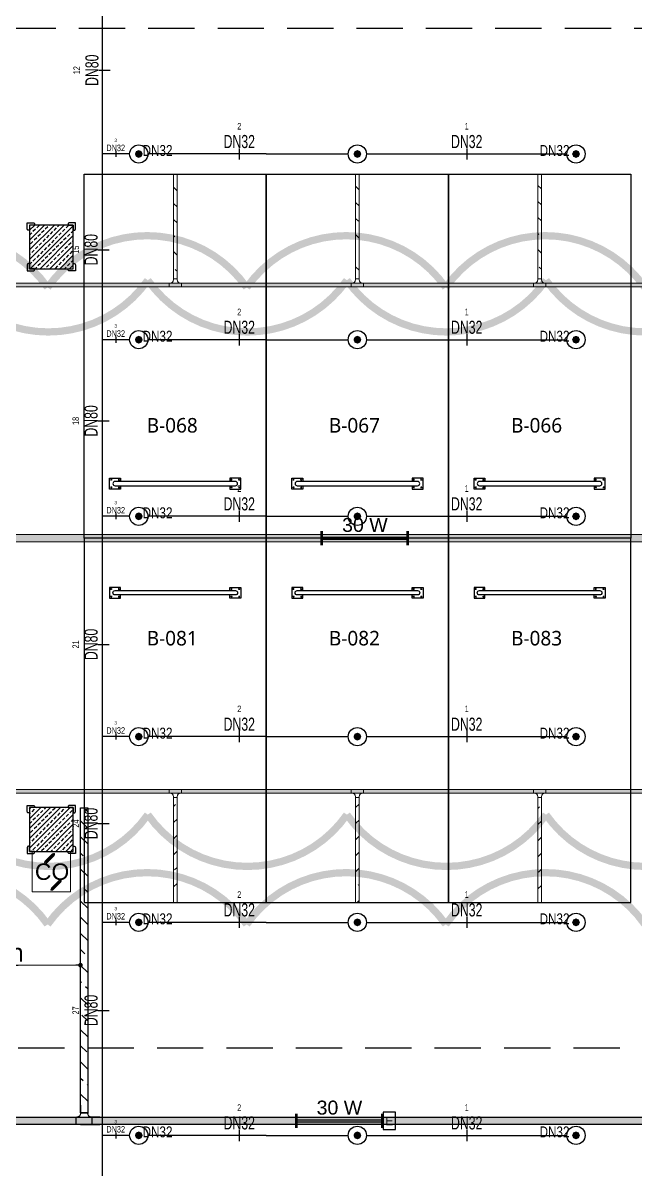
# Model space of a CAD drawing. Header units: millimetres. Extents: x -379292 to 1221486, y 92049 to 447512.
# Drawn here: x -209745 to -201345, y 251956 to 267694 of the extents above; entities that cross this region are included whole.
import ezdxf
from ezdxf import colors
from ezdxf.entities.mleader import LeaderData, LeaderLine
from ezdxf.enums import TextEntityAlignment as Align
from ezdxf.math import Vec2, Vec3

# ---------------------------------------------------------------- set-up
doc = ezdxf.new("R2010")
doc.units = ezdxf.units.MM
doc.linetypes.add('HIDDEN', pattern=[9.525, 6.35, -3.175])
for name, color, linetype in [('-M-YNGN-BORUID', 7, 'Continuous'), ('-M-YNGN-BORUUZUN', 7, 'Continuous'), ('-M-YNGN-BORUYUK', 7, 'Continuous'), ('-M-YNGN-SPR-YUK', 7, 'Continuous'), ('-M-YNGN-ZON1-CAP-', 7, 'Continuous'), ('-M-YNGN-ZON1-SPR-', 7, 'Continuous'), ('05_HATCH CONCRETE', 141, 'Continuous'), ('05_SYMBOL', 2, 'Continuous'), ('08_LAMP', 4, 'Continuous'), ('202-A-Y-MahalAd', 141, 'Continuous'), ('E_CT_ZA', 6, 'Continuous'), ('EYazı', 7, 'Continuous')]:
    doc.layers.add(name, color=color, linetype=linetype)
doc.layers.add('-M-YNGN-SPR-CAPCIZGI', color=188, linetype='Continuous', plot=False)
for name, color, linetype, lineweight in [('-M-YNGN-ZON1', 5, 'SP', 30), ('08_DEDECTOR', 3, 'Continuous', 9), ('E_CT_AYDINLATMA', 3, 'Continuous', 9), ('E_CT_KIRMIZI', 1, 'Continuous', 9)]:
    doc.layers.add(name, color=color, linetype=linetype, lineweight=lineweight)
doc.styles.add('CIZGI', font='tahoma.ttf', dxfattribs={"width": 0.8, "oblique": 20})
doc.styles.add('HCAD', font='HCAD.SHX', dxfattribs={"width": 0.8, "height": 0.2})
doc.styles.add('PIPESIZE', font='hcad.shx', dxfattribs={"width": 0.8})
doc.styles.add('SPR-NOT', font='romans.shx')
doc.styles.get("Standard").update_dxf_attribs({"font": 'segoeuil.ttf'})
doc.styles.add('YAZI-2', font='arial.ttf', dxfattribs={"height": 2})
doc.styles.add('YAZI-3', font='arial.ttf', dxfattribs={"height": 3})
doc.linetypes.add('SP', pattern='A,2,-0.1,["SP",CIZGI,S=0.14,R=0.2,X=0,Y=-0.07],-0.255', length=2.355)
pattern_1 = [(225, (905000, -3e-07), (67.351921, -67.351921), []), (225, (904932.65, -3e-07), (67.351921, -67.351921), [47.625, -23.8125])]

# ---------------------------------------------------------------- blocks, each defined once
blk = doc.blocks.new('202_Vida')
at = {"color": 0, "linetype": 'ByBlock', "ltscale": 0.2}
for points in [[(1, 0), (-1, 0)], [(0, 1), (0, -1)]]:
    blk.add_lwpolyline(points, dxfattribs=at)
at = {"color": 0, "linetype": 'ByBlock'}
for radius in [0.42, 0.23, 0.155]:
    blk.add_circle((0, 0), radius, dxfattribs=at)
blk = doc.blocks.new('202_Stoper')
at = {"color": 0, "linetype": 'ByBlock'}
for points in [[(-750, -30), (-750, -75), (-900, -75), (-900, 75), (-750, 75), (-750, 30)], [(750, -30), (750, -75), (900, -75), (900, 75), (750, 75), (750, 30)]]:
    blk.add_lwpolyline(points, dxfattribs=at)
blk.add_lwpolyline([(825, -30, 1), (825, 30), (-825, 30, 1), (-825, -30)], format="xyb", close=True, dxfattribs=at)
at = {"color": 0, "linetype": 'ByBlock', "yscale": 10, "zscale": 10, "rotation": 180}
for p, xscale in [((-877, 53), -10), ((-772, 53), 10), ((772, 53), -10), ((877, 53), 10)]:
    blk.add_blockref('202_Vida', p, dxfattribs=dict(at, xscale=xscale))
at = {"color": 0, "linetype": 'ByBlock', "yscale": 10, "zscale": 10}
for p, xscale in [((-877, -52), 10), ((-772, -52), -10), ((772, -52), 10), ((877, -52), -10)]:
    blk.add_blockref('202_Vida', p, dxfattribs=dict(at, xscale=xscale))
blk = doc.blocks.new('202_Mahalblok')
at = {"color": 0, "linetype": 'ByBlock', "flags": 128}
blk.add_lwpolyline([(0, 0), (0, 5000), (2500, 5000), (2500, 0)], close=True, dxfattribs=at)
at = {"color": 252}
blk.add_blockref('202_Stoper', (1250, 750), dxfattribs=at)
at = {"color": 0, "linetype": 'ByBlock', "ltscale": 25}
blk.add_attdef('MAHALNO', text='', height=200, dxfattribs=at).set_placement((1209, 1390), align=Align.BOTTOM_CENTER)
blk = doc.blocks.new('bariyer')
at = {"color": 8, "ltscale": 25}
blk.add_lwpolyline([(0, -70), (15, -70, 0.414214), (30, -55), (30, 30), (-55, 30, 0.414214), (-70, 15), (-70, 0), (0, 0)], format="xyb", close=True, dxfattribs=at)
blk = doc.blocks.new('OtoParkBodrumKatMimari')
at = {"layer": '05_HATCH CONCRETE'}
h = blk.add_hatch(dxfattribs=at)
h.set_pattern_fill('ANSI33', color=8, scale=15, angle=180, style=0)
h.set_pattern_definition(pattern_1)
h.paths.add_polyline_path([(37300, 164100), (36700, 164100), (36700, 163500), (37300, 163500)])
h = blk.add_hatch(dxfattribs=at)
h.set_pattern_fill('ANSI33', color=8, scale=15, angle=180, style=0)
h.set_pattern_definition(pattern_1)
h.paths.add_polyline_path([(37300, 156100), (36700, 156100), (36700, 155500), (37300, 155500)])
at = {"color": 5}
for points in [[(37300, 164100), (36700, 164100), (36700, 163500), (37300, 163500)], [(37300, 156100), (36700, 156100), (36700, 155500), (37300, 155500)]]:
    blk.add_lwpolyline(points, close=True, dxfattribs=at)
at = {"layer": '05_SYMBOL', "color": 252, "linetype": 'HIDDEN', "ltscale": 100}
blk.add_lwpolyline([(130500, 154800), (130500, 164800, 0.414214), (128500, 166800), (19400, 166800, 0.414214), (17400, 164800), (17400, 154800, 0.414214), (19400, 152800), (128500, 152800, 0.414214)], format="xyb", close=True, dxfattribs=at)
at = {"layer": '05_SYMBOL', "color": 8, "xscale": -1}
for p in [(36700, 164100), (36700, 156100)]:
    blk.add_blockref('bariyer', p, dxfattribs=at)
at = {"layer": '05_SYMBOL', "color": 8}
for p in [(37300, 164100), (37300, 156100)]:
    blk.add_blockref('bariyer', p, dxfattribs=at)
at = {"layer": '05_SYMBOL', "color": 8, "rotation": 180}
for p in [(36700, 163500), (36700, 155500)]:
    blk.add_blockref('bariyer', p, dxfattribs=at)
at = {"layer": '05_SYMBOL', "color": 8, "xscale": -1, "rotation": 180}
for p in [(37300, 163500), (37300, 155500)]:
    blk.add_blockref('bariyer', p, dxfattribs=at)
at = {"layer": '202-A-Y-MahalAd', "color": 8, "ltscale": 25}
for p, values in [((37450, 159800), {'MAHALNO': 'B-068'}), ((39950, 159800), {'MAHALNO': 'B-067'}), ((42450, 159800), {'MAHALNO': 'B-066'})]:
    blk.add_blockref('202_Mahalblok', p, dxfattribs=at).add_auto_attribs(values)
ref = blk.add_blockref('202_Mahalblok', (37450, 159800), dxfattribs=dict(at, xscale=-1, rotation=180))
ref.add_attrib('MAHALNO', 'B-081', dxfattribs={"layer": '0', "color": 0, "linetype": 'ByBlock', "ltscale": 25, "height": 200}).set_placement((38659, 158267), align=Align.BOTTOM_CENTER)
ref = blk.add_blockref('202_Mahalblok', (39950, 159800), dxfattribs=dict(at, xscale=-1, rotation=180))
ref.add_attrib('MAHALNO', 'B-082', dxfattribs={"layer": '0', "color": 0, "linetype": 'ByBlock', "ltscale": 25, "height": 200}).set_placement((41159, 158267), align=Align.BOTTOM_CENTER)
ref = blk.add_blockref('202_Mahalblok', (42450, 159800), dxfattribs=dict(at, xscale=-1, rotation=180))
ref.add_attrib('MAHALNO', 'B-083', dxfattribs={"layer": '0', "color": 0, "linetype": 'ByBlock', "ltscale": 25, "height": 200}).set_placement((43659, 158267), align=Align.BOTTOM_CENTER)
blk = doc.blocks.new('SPRKL100')
at = {"layer": '-M-YNGN-SPR-CAPCIZGI'}
blk.add_line((0, 0.431), (0, -0.431), dxfattribs=at)
at = {"layer": '-M-YNGN-BORUID', "color": 0, "style": 'HCAD', "width": 0.8, "flags": 1}
blk.add_attdef('DIC', text='', height=0.4, dxfattribs=at).set_placement((0, -1.693), align=Align.CENTER)
at = {"layer": '-M-YNGN-BORUUZUN', "color": 0, "style": 'HCAD', "width": 0.7}
blk.add_attdef('BOY', text='', height=0.8, dxfattribs=at).set_placement((0, -1.08), align=Align.CENTER)
at = {"layer": '-M-YNGN-BORUYUK', "color": 6, "style": 'PIPESIZE', "width": 0.8}
blk.add_attdef('YUK', text='', height=0.5, dxfattribs=at).set_placement((0, 1.866), align=Align.CENTER)
at = {"color": 0, "style": 'PIPESIZE', "width": 0.7}
blk.add_attdef('CAP', text='', height=1, dxfattribs=at).set_placement((0, 0.45), align=Align.CENTER)
blk = doc.blocks.new('SP-C-UP-12')
at = {"ltscale": 10}
blk.add_line((0, 0), (0, 0), dxfattribs=at)
at = {"color": 1, "linetype": 'Continuous'}
blk.add_circle((0, 0), 12.5, dxfattribs=at)
at = {"ltscale": 10}
for points in [[(-5.4, 0), (-3.8, 3.8), (-3.8, -3.8), (0, 5.4)], [(-3.8, -3.8), (0, 5.4), (0, -5.4), (3.8, 3.8)], [(0, -5.4), (3.8, 3.8), (3.8, -3.8), (5.4, 0)]]:
    blk.add_solid(points, dxfattribs=at)
at = {"layer": '-M-YNGN-SPR-YUK', "style": 'SPR-NOT', "width": 0.5, "flags": 9}
for tag, p in [('YUK', (0, 17.8)), ('CAP', (0, 14.4)), ('TIP', (0.2, 10.8))]:
    blk.add_attdef(tag, text='', height=2.5, dxfattribs=at).set_placement(p, align=Align.MIDDLE_CENTER)
blk = doc.blocks.new('A$C69E769C9')
at = {"layer": '-M-YNGN-ZON1', "linetype": 'SP', "ltscale": 500}
for p, q in [((2807.3, 0), (2807.3, 2880.3)), ((2844.8, 1785.3), (2807.3, 1785.3)), ((3032.3, 1785.3), (2869.8, 1785.3)), ((3032.3, 1785.3), (3144.8, 1785.3)), ((3169.8, 1785.3), (3444.8, 1785.3)), ((2844.8, 1530.3), (2807.3, 1530.3)), ((3032.3, 1530.3), (2869.8, 1530.3)), ((3032.3, 1530.3), (3144.8, 1530.3)), ((3169.8, 1530.3), (3444.8, 1530.3)), ((2844.8, 1287.8), (2807.3, 1287.8)), ((3032.3, 1287.8), (2869.8, 1287.8)), ((3032.3, 1287.8), (3144.8, 1287.8)), ((3169.8, 1287.8), (3444.8, 1287.8)), ((2844.8, 985.3), (2807.3, 985.3)), ((3032.3, 985.3), (2869.8, 985.3)), ((3032.3, 985.3), (3144.8, 985.3)), ((3169.8, 985.3), (3444.8, 985.3)), ((2844.8, 730.3), (2807.3, 730.3)), ((3032.3, 730.3), (2869.8, 730.3)), ((3032.3, 730.3), (3144.8, 730.3)), ((3169.8, 730.3), (3444.8, 730.3)), ((2844.8, 437.8), (2807.3, 437.8)), ((3032.3, 437.8), (2869.8, 437.8)), ((3032.3, 437.8), (3144.8, 437.8)), ((3169.8, 437.8), (3444.8, 437.8))]:
    blk.add_line(p, q, dxfattribs=at)
at = {"layer": '-M-YNGN-ZON1-CAP-'}
ref = blk.add_blockref('SPRKL100', (2810.1, 1900.3), dxfattribs=dict(at, xscale=18.00000000000009, yscale=18.00000000000009, zscale=18.00000000000009, rotation=90))
ref.add_attrib('YUK', '12', dxfattribs={"layer": '-M-YNGN-BORUYUK', "color": 6, "height": 9, "rotation": 90, "style": 'PIPESIZE', "width": 0.8}).set_placement((2776.5, 1900.3), align=Align.CENTER)
ref.add_attrib('CAP', 'DN80', dxfattribs={"layer": '0', "color": 0, "height": 18, "rotation": 90, "style": 'PIPESIZE', "width": 0.7}).set_placement((2802, 1900.3), align=Align.CENTER)
ref = blk.add_blockref('SPRKL100', (2995.2, 1785.3), dxfattribs=dict(at, xscale=18, yscale=18, zscale=18))
ref.add_attrib('YUK', '2', dxfattribs={"layer": '-M-YNGN-BORUYUK', "color": 6, "height": 9, "style": 'PIPESIZE', "width": 0.8}).set_placement((2995.2, 1818.9), align=Align.CENTER)
ref.add_attrib('CAP', 'DN32', dxfattribs={"layer": '0', "color": 0, "height": 18, "style": 'PIPESIZE', "width": 0.7}).set_placement((2995.2, 1793.4), align=Align.CENTER)
ref = blk.add_blockref('SPRKL100', (3307.3, 1785.3), dxfattribs=dict(at, xscale=18, yscale=18, zscale=18))
ref.add_attrib('YUK', '1', dxfattribs={"layer": '-M-YNGN-BORUYUK', "color": 6, "height": 9, "style": 'PIPESIZE', "width": 0.8}).set_placement((3307.3, 1818.9), align=Align.CENTER)
ref.add_attrib('CAP', 'DN32', dxfattribs={"layer": '0', "color": 0, "height": 18, "style": 'PIPESIZE', "width": 0.7}).set_placement((3307.3, 1793.4), align=Align.CENTER)
ref = blk.add_blockref('SPRKL100', (2825.6, 1785.1), dxfattribs=dict(at, xscale=9, yscale=9, zscale=9))
ref.add_attrib('YUK', '3', dxfattribs={"layer": '-M-YNGN-BORUYUK', "color": 6, "height": 4.5, "style": 'PIPESIZE', "width": 0.8}).set_placement((2825.6, 1801.9), align=Align.CENTER)
ref.add_attrib('CAP', 'DN32', dxfattribs={"layer": '0', "color": 0, "height": 9, "style": 'PIPESIZE', "width": 0.7}).set_placement((2825.6, 1789.2), align=Align.CENTER)
ref = blk.add_blockref('SPRKL100', (2808.9, 1653.9), dxfattribs=dict(at, xscale=18.00000000000009, yscale=18.00000000000009, zscale=18.00000000000009, rotation=90))
ref.add_attrib('YUK', '15', dxfattribs={"layer": '-M-YNGN-BORUYUK', "color": 6, "height": 9, "rotation": 90, "style": 'PIPESIZE', "width": 0.8}).set_placement((2775.3, 1653.9), align=Align.CENTER)
ref.add_attrib('CAP', 'DN80', dxfattribs={"layer": '0', "color": 0, "height": 18, "rotation": 90, "style": 'PIPESIZE', "width": 0.7}).set_placement((2800.8, 1653.9), align=Align.CENTER)
ref = blk.add_blockref('SPRKL100', (2995.2, 1530.3), dxfattribs=dict(at, xscale=18, yscale=18, zscale=18))
ref.add_attrib('YUK', '2', dxfattribs={"layer": '-M-YNGN-BORUYUK', "color": 6, "height": 9, "style": 'PIPESIZE', "width": 0.8}).set_placement((2995.2, 1563.9), align=Align.CENTER)
ref.add_attrib('CAP', 'DN32', dxfattribs={"layer": '0', "color": 0, "height": 18, "style": 'PIPESIZE', "width": 0.7}).set_placement((2995.2, 1538.4), align=Align.CENTER)
ref = blk.add_blockref('SPRKL100', (3307.3, 1530.3), dxfattribs=dict(at, xscale=18, yscale=18, zscale=18))
ref.add_attrib('YUK', '1', dxfattribs={"layer": '-M-YNGN-BORUYUK', "color": 6, "height": 9, "style": 'PIPESIZE', "width": 0.8}).set_placement((3307.3, 1563.9), align=Align.CENTER)
ref.add_attrib('CAP', 'DN32', dxfattribs={"layer": '0', "color": 0, "height": 18, "style": 'PIPESIZE', "width": 0.7}).set_placement((3307.3, 1538.4), align=Align.CENTER)
ref = blk.add_blockref('SPRKL100', (2825.6, 1530.1), dxfattribs=dict(at, xscale=9, yscale=9, zscale=9))
ref.add_attrib('YUK', '3', dxfattribs={"layer": '-M-YNGN-BORUYUK', "color": 6, "height": 4.5, "style": 'PIPESIZE', "width": 0.8}).set_placement((2825.6, 1546.9), align=Align.CENTER)
ref.add_attrib('CAP', 'DN32', dxfattribs={"layer": '0', "color": 0, "height": 9, "style": 'PIPESIZE', "width": 0.7}).set_placement((2825.6, 1534.2), align=Align.CENTER)
ref = blk.add_blockref('SPRKL100', (2808.9, 1418.8), dxfattribs=dict(at, xscale=18.00000000000009, yscale=18.00000000000009, zscale=18.00000000000009, rotation=90))
ref.add_attrib('YUK', '18', dxfattribs={"layer": '-M-YNGN-BORUYUK', "color": 6, "height": 9, "rotation": 90, "style": 'PIPESIZE', "width": 0.8}).set_placement((2775.3, 1418.8), align=Align.CENTER)
ref.add_attrib('CAP', 'DN80', dxfattribs={"layer": '0', "color": 0, "height": 18, "rotation": 90, "style": 'PIPESIZE', "width": 0.7}).set_placement((2800.8, 1418.8), align=Align.CENTER)
ref = blk.add_blockref('SPRKL100', (2995.2, 1287.8), dxfattribs=dict(at, xscale=18, yscale=18, zscale=18))
ref.add_attrib('YUK', '2', dxfattribs={"layer": '-M-YNGN-BORUYUK', "color": 6, "height": 9, "style": 'PIPESIZE', "width": 0.8}).set_placement((2995.2, 1321.4), align=Align.CENTER)
ref.add_attrib('CAP', 'DN32', dxfattribs={"layer": '0', "color": 0, "height": 18, "style": 'PIPESIZE', "width": 0.7}).set_placement((2995.2, 1295.9), align=Align.CENTER)
ref = blk.add_blockref('SPRKL100', (3307.3, 1287.8), dxfattribs=dict(at, xscale=18, yscale=18, zscale=18))
ref.add_attrib('YUK', '1', dxfattribs={"layer": '-M-YNGN-BORUYUK', "color": 6, "height": 9, "style": 'PIPESIZE', "width": 0.8}).set_placement((3307.3, 1321.4), align=Align.CENTER)
ref.add_attrib('CAP', 'DN32', dxfattribs={"layer": '0', "color": 0, "height": 18, "style": 'PIPESIZE', "width": 0.7}).set_placement((3307.3, 1295.9), align=Align.CENTER)
ref = blk.add_blockref('SPRKL100', (2825.6, 1287.6), dxfattribs=dict(at, xscale=9, yscale=9, zscale=9))
ref.add_attrib('YUK', '3', dxfattribs={"layer": '-M-YNGN-BORUYUK', "color": 6, "height": 4.5, "style": 'PIPESIZE', "width": 0.8}).set_placement((2825.6, 1304.4), align=Align.CENTER)
ref.add_attrib('CAP', 'DN32', dxfattribs={"layer": '0', "color": 0, "height": 9, "style": 'PIPESIZE', "width": 0.7}).set_placement((2825.6, 1291.7), align=Align.CENTER)
ref = blk.add_blockref('SPRKL100', (2808.9, 1111.9), dxfattribs=dict(at, xscale=18.00000000000009, yscale=18.00000000000009, zscale=18.00000000000009, rotation=90))
ref.add_attrib('YUK', '21', dxfattribs={"layer": '-M-YNGN-BORUYUK', "color": 6, "height": 9, "rotation": 90, "style": 'PIPESIZE', "width": 0.8}).set_placement((2775.3, 1111.9), align=Align.CENTER)
ref.add_attrib('CAP', 'DN80', dxfattribs={"layer": '0', "color": 0, "height": 18, "rotation": 90, "style": 'PIPESIZE', "width": 0.7}).set_placement((2800.8, 1111.9), align=Align.CENTER)
ref = blk.add_blockref('SPRKL100', (2995.2, 985.3), dxfattribs=dict(at, xscale=18, yscale=18, zscale=18))
ref.add_attrib('YUK', '2', dxfattribs={"layer": '-M-YNGN-BORUYUK', "color": 6, "height": 9, "style": 'PIPESIZE', "width": 0.8}).set_placement((2995.2, 1018.9), align=Align.CENTER)
ref.add_attrib('CAP', 'DN32', dxfattribs={"layer": '0', "color": 0, "height": 18, "style": 'PIPESIZE', "width": 0.7}).set_placement((2995.2, 993.4), align=Align.CENTER)
ref = blk.add_blockref('SPRKL100', (3307.3, 985.3), dxfattribs=dict(at, xscale=18, yscale=18, zscale=18))
ref.add_attrib('YUK', '1', dxfattribs={"layer": '-M-YNGN-BORUYUK', "color": 6, "height": 9, "style": 'PIPESIZE', "width": 0.8}).set_placement((3307.3, 1018.9), align=Align.CENTER)
ref.add_attrib('CAP', 'DN32', dxfattribs={"layer": '0', "color": 0, "height": 18, "style": 'PIPESIZE', "width": 0.7}).set_placement((3307.3, 993.4), align=Align.CENTER)
ref = blk.add_blockref('SPRKL100', (2825.6, 985.1), dxfattribs=dict(at, xscale=9, yscale=9, zscale=9))
ref.add_attrib('YUK', '3', dxfattribs={"layer": '-M-YNGN-BORUYUK', "color": 6, "height": 4.5, "style": 'PIPESIZE', "width": 0.8}).set_placement((2825.6, 1001.9), align=Align.CENTER)
ref.add_attrib('CAP', 'DN32', dxfattribs={"layer": '0', "color": 0, "height": 9, "style": 'PIPESIZE', "width": 0.7}).set_placement((2825.6, 989.2), align=Align.CENTER)
ref = blk.add_blockref('SPRKL100', (2808.9, 866), dxfattribs=dict(at, xscale=18.00000000000009, yscale=18.00000000000009, zscale=18.00000000000009, rotation=90))
ref.add_attrib('YUK', '24', dxfattribs={"layer": '-M-YNGN-BORUYUK', "color": 6, "height": 9, "rotation": 90, "style": 'PIPESIZE', "width": 0.8}).set_placement((2775.3, 866), align=Align.CENTER)
ref.add_attrib('CAP', 'DN80', dxfattribs={"layer": '0', "color": 0, "height": 18, "rotation": 90, "style": 'PIPESIZE', "width": 0.7}).set_placement((2800.8, 866), align=Align.CENTER)
ref = blk.add_blockref('SPRKL100', (2995.2, 730.3), dxfattribs=dict(at, xscale=18, yscale=18, zscale=18))
ref.add_attrib('YUK', '2', dxfattribs={"layer": '-M-YNGN-BORUYUK', "color": 6, "height": 9, "style": 'PIPESIZE', "width": 0.8}).set_placement((2995.2, 763.9), align=Align.CENTER)
ref.add_attrib('CAP', 'DN32', dxfattribs={"layer": '0', "color": 0, "height": 18, "style": 'PIPESIZE', "width": 0.7}).set_placement((2995.2, 738.4), align=Align.CENTER)
ref = blk.add_blockref('SPRKL100', (3307.3, 730.3), dxfattribs=dict(at, xscale=18, yscale=18, zscale=18))
ref.add_attrib('YUK', '1', dxfattribs={"layer": '-M-YNGN-BORUYUK', "color": 6, "height": 9, "style": 'PIPESIZE', "width": 0.8}).set_placement((3307.3, 763.9), align=Align.CENTER)
ref.add_attrib('CAP', 'DN32', dxfattribs={"layer": '0', "color": 0, "height": 18, "style": 'PIPESIZE', "width": 0.7}).set_placement((3307.3, 738.4), align=Align.CENTER)
ref = blk.add_blockref('SPRKL100', (2825.6, 730.1), dxfattribs=dict(at, xscale=9, yscale=9, zscale=9))
ref.add_attrib('YUK', '3', dxfattribs={"layer": '-M-YNGN-BORUYUK', "color": 6, "height": 4.5, "style": 'PIPESIZE', "width": 0.8}).set_placement((2825.6, 746.9), align=Align.CENTER)
ref.add_attrib('CAP', 'DN32', dxfattribs={"layer": '0', "color": 0, "height": 9, "style": 'PIPESIZE', "width": 0.7}).set_placement((2825.6, 734.2), align=Align.CENTER)
ref = blk.add_blockref('SPRKL100', (2808.9, 609.3), dxfattribs=dict(at, xscale=18.00000000000009, yscale=18.00000000000009, zscale=18.00000000000009, rotation=90))
ref.add_attrib('YUK', '27', dxfattribs={"layer": '-M-YNGN-BORUYUK', "color": 6, "height": 9, "rotation": 90, "style": 'PIPESIZE', "width": 0.8}).set_placement((2775.3, 609.3), align=Align.CENTER)
ref.add_attrib('CAP', 'DN80', dxfattribs={"layer": '0', "color": 0, "height": 18, "rotation": 90, "style": 'PIPESIZE', "width": 0.7}).set_placement((2800.8, 609.3), align=Align.CENTER)
ref = blk.add_blockref('SPRKL100', (2995.2, 437.8), dxfattribs=dict(at, xscale=18, yscale=18, zscale=18))
ref.add_attrib('YUK', '2', dxfattribs={"layer": '-M-YNGN-BORUYUK', "color": 6, "height": 9, "style": 'PIPESIZE', "width": 0.8}).set_placement((2995.2, 471.4), align=Align.CENTER)
ref.add_attrib('CAP', 'DN32', dxfattribs={"layer": '0', "color": 0, "height": 18, "style": 'PIPESIZE', "width": 0.7}).set_placement((2995.2, 445.9), align=Align.CENTER)
ref = blk.add_blockref('SPRKL100', (3307.3, 437.8), dxfattribs=dict(at, xscale=18, yscale=18, zscale=18))
ref.add_attrib('YUK', '1', dxfattribs={"layer": '-M-YNGN-BORUYUK', "color": 6, "height": 9, "style": 'PIPESIZE', "width": 0.8}).set_placement((3307.3, 471.4), align=Align.CENTER)
ref.add_attrib('CAP', 'DN32', dxfattribs={"layer": '0', "color": 0, "height": 18, "style": 'PIPESIZE', "width": 0.7}).set_placement((3307.3, 445.9), align=Align.CENTER)
ref = blk.add_blockref('SPRKL100', (2825.6, 437.6), dxfattribs=dict(at, xscale=9, yscale=9, zscale=9))
ref.add_attrib('YUK', '3', dxfattribs={"layer": '-M-YNGN-BORUYUK', "color": 6, "height": 4.5, "style": 'PIPESIZE', "width": 0.8}).set_placement((2825.6, 454.4), align=Align.CENTER)
ref.add_attrib('CAP', 'DN32', dxfattribs={"layer": '0', "color": 0, "height": 9, "style": 'PIPESIZE', "width": 0.7}).set_placement((2825.6, 441.7), align=Align.CENTER)
at = {"layer": '-M-YNGN-ZON1-SPR-', "linetype": 'Continuous'}
for p in [(2857.3, 1785.3), (3157.3, 1785.3), (3457.3, 1785.3), (2857.3, 1530.3), (3157.3, 1530.3), (3457.3, 1530.3), (2857.3, 1287.8), (3157.3, 1287.8), (3457.3, 1287.8), (2857.3, 985.3), (3157.3, 985.3), (3457.3, 985.3), (2857.3, 730.3), (3157.3, 730.3), (3457.3, 730.3), (2857.3, 437.8), (3157.3, 437.8), (3457.3, 437.8)]:
    blk.add_blockref('SP-C-UP-12', p, dxfattribs=at)
at = {"layer": '-M-YNGN-ZON1-CAP-', "ltscale": 20, "style": 'PIPESIZE', "width": 0.8}
for p in [(2883, 1790.1), (3427.8, 1790.1), (2883, 1535.1), (3427.8, 1535.1), (2883, 1292.6), (3427.8, 1292.6), (2883, 990.1), (3427.8, 990.1), (2883, 735.1), (3427.8, 735.1), (2883, 442.6), (3427.8, 442.6)]:
    blk.add_text('DN32', height=15, dxfattribs=at).set_placement(p, align=Align.MIDDLE_CENTER)
blk = doc.blocks.new('*U579')
h = blk.add_hatch()
h.set_pattern_fill('ANSI33', color=0, scale=50, angle=1, style=0)
h.paths.add_polyline_path([(-49092, 100), (-194, 100), (-194, 0), (-49092, 0)])
at = {"color": 0}
blk.add_lwpolyline([(-49092, 100), (-194, 100), (-194, 0), (-49092, 0)], close=True, dxfattribs=at)
at = {"ltscale": 25, "flags": 1}
for tag, p in [('YUKSEKLIK', (-229, -149)), ('KALINLIK', (-229, -213))]:
    blk.add_attdef(tag, p, '', height=50, dxfattribs=at)
blk = doc.blocks.new('*U654')
h = blk.add_hatch()
h.set_pattern_fill('ANSI33', color=0, scale=50, angle=1, style=0)
h.paths.add_polyline_path([(-115024, 100), (-249, 100), (-249, 0), (-115024, 0)])
at = {"color": 0}
blk.add_lwpolyline([(-115024, 100), (-249, 100), (-249, 0), (-115024, 0)], close=True, dxfattribs=at)
at = {"ltscale": 25, "flags": 1}
for tag, p in [('YUKSEKLIK', (-229, -149)), ('KALINLIK', (-229, -213))]:
    blk.add_attdef(tag, p, '', height=50, dxfattribs=at)
blk = doc.blocks.new('*U682')
h = blk.add_hatch()
h.set_pattern_fill('ANSI33', color=0, scale=50, angle=1, style=0)
h.paths.add_polyline_path([(-14068, 100), (100307, 100), (100307, 0), (-14068, 0)])
at = {"color": 0}
blk.add_lwpolyline([(-14068, 100), (100307, 100), (100307, 0), (-14068, 0)], close=True, dxfattribs=at)
at = {"ltscale": 25, "flags": 1}
for tag, p in [('YUKSEKLIK', (-229, -149)), ('KALINLIK', (-229, -213))]:
    blk.add_attdef(tag, p, '', height=50, dxfattribs=at)
blk = doc.blocks.new('*U745')
h = blk.add_hatch()
h.set_pattern_fill('ANSI33', color=0, scale=50, angle=1, style=0)
h.paths.add_polyline_path([(-53157, 50), (113, 50), (113, 0), (-53157, 0)])
at = {"color": 0}
blk.add_lwpolyline([(-53157, 50), (113, 50), (113, 0), (-53157, 0)], close=True, dxfattribs=at)
at = {"ltscale": 25, "flags": 1}
for tag, p in [('YUKSEKLIK', (-229, -149)), ('KALINLIK', (-229, -213))]:
    blk.add_attdef(tag, p, '', height=50, dxfattribs=at)
blk = doc.blocks.new('*U746')
h = blk.add_hatch()
h.set_pattern_fill('ANSI33', color=0, scale=50, angle=1, style=0)
h.paths.add_polyline_path([(-53157, 50), (113, 50), (113, 0), (-53157, 0)])
at = {"color": 0}
blk.add_lwpolyline([(-53157, 50), (113, 50), (113, 0), (-53157, 0)], close=True, dxfattribs=at)
at = {"ltscale": 25, "flags": 1}
for tag, p in [('YUKSEKLIK', (-229, -149)), ('KALINLIK', (-229, -213))]:
    blk.add_attdef(tag, p, '', height=50, dxfattribs=at)
blk = doc.blocks.new('*U853')
h = blk.add_hatch()
h.set_pattern_fill('ANSI33', color=0, scale=50, angle=1, style=0)
h.paths.add_polyline_path([(-3866, 100), (324, 100), (324, 0), (-3866, 0)])
at = {"color": 0}
blk.add_lwpolyline([(-3866, 100), (324, 100), (324, 0), (-3866, 0)], close=True, dxfattribs=at)
at = {"ltscale": 25, "flags": 1}
for tag, p in [('YUKSEKLIK', (-229, -149)), ('KALINLIK', (-229, -213))]:
    blk.add_attdef(tag, p, '', height=50, dxfattribs=at)
blk = doc.blocks.new('*U362')
at = {"color": 0}
for p, q in [((264, 264), (-164, 264)), ((-164, 164), (-50, 164)), ((-60, 264), (-60, 164)), ((0, 264), (264, 264)), ((264, 164), (150, 164)), ((160, 264), (160, 164)), ((0, 0), (0, 114)), ((0, 104), (100, 104)), ((100, 0), (100, 114))]:
    blk.add_line(p, q, dxfattribs=at)
for centre, start, end in [((-50, 114), 0, 90), ((150, 114), 90, 180)]:
    blk.add_arc(centre, 50, start, end, dxfattribs=at)
blk = doc.blocks.new('_DOT')
at = {"color": 0, "linetype": 'ByBlock'}
blk.add_line((-0.5, 0), (-1, 0), dxfattribs=at)
at = {"color": 0, "linetype": 'ByBlock', "const_width": 0.5}
blk.add_lwpolyline([(-0.25, 0, 1), (0.25, 0, 1)], format="xyb", close=True, dxfattribs=at)
blk = doc.blocks.new('40 W SIVA ÜSTÜ ETANJ LED 50')
at = {"layer": '08_LAMP'}
for p, q in [((-625, -100), (-625, 100)), ((-605, -100), (-605, 100)), ((-605, 15), (605, 15)), ((605, -100), (605, 100)), ((625, -100), (625, 100)), ((-605, -15), (605, -15))]:
    blk.add_line(p, q, dxfattribs=at)
at = {"layer": '08_LAMP', "color": 2, "style": 'YAZI-2'}
blk.add_text('30 W', height=200, dxfattribs=at).set_placement((0, 90), align=Align.CENTER)
blk = doc.blocks.new('40 W SIVA ÜSTÜ ETANJ LED E 50')
at = {"layer": '08_LAMP'}
for p, q in [((-625, -100), (-625, 100)), ((-605, -100), (-605, 100)), ((-605, 15), (605, 15)), ((605, -100), (605, 100)), ((625, -100), (625, 100)), ((-605, -15), (605, -15))]:
    blk.add_line(p, q, dxfattribs=at)
blk.add_lwpolyline([(625, -125), (800, -125), (800, 125), (625, 125)], close=True, dxfattribs=at)
at = {"layer": '08_LAMP', "color": 2, "style": 'YAZI-2'}
blk.add_text('30 W', height=200, dxfattribs=at).set_placement((0, 90), align=Align.CENTER)
blk.add_text('E', height=125, dxfattribs=at).set_placement((713, 0), align=Align.MIDDLE)
blk = doc.blocks.new('CO 250')
at = {"layer": '08_DEDECTOR'}
for p, q in [((17, 243), (-84, 142)), ((45, 251), (-74, 132)), ((37, 223), (-64, 122)), ((45, 250), (45, 243)), ((114, -136), (-5, -255)), ((104, -126), (3, -227)), ((124, -146), (23, -247)), ((-5, -247), (-5, -255)), ((-5, -255), (3, -255))]:
    blk.add_line(p, q, dxfattribs=at)
at = {"layer": '08_DEDECTOR', "ltscale": 25}
blk.add_lwpolyline([(-262, 278), (-262, -278), (262, -278), (262, 278)], close=True, dxfattribs=at)
at = {"layer": '08_DEDECTOR'}
for centre, radius, start, end in [((37, 223), 27.7, 72.9688, 135), ((17, 243), 27.7, 315, 0), ((-55, 112), 41.6, 135, 180), ((-55, 112), 27.7, 135, 180), ((-55, 112), 13.9, 135, 180), ((95, -116), 13.9, 315, 350.4112), ((95, -116), 27.7, 315, 355.2224), ((95, -116), 41.6, 315, 356.817), ((23, -247), 27.7, 135, 180), ((3, -227), 27.7, 270, 315)]:
    blk.add_arc(centre, radius, start, end, dxfattribs=at)
at = {"layer": '08_DEDECTOR', "color": 3, "style": 'YAZI-3'}
blk.add_text('CO', height=225, dxfattribs=at).set_placement((-226, -113))
blk = doc.blocks.new('*U1011')
h = blk.add_hatch()
h.set_pattern_fill('ANSI33', color=0, scale=50, angle=1, style=0)
h.paths.add_polyline_path([(-2093, 50), (-653, 50), (-653, 0), (-2093, 0)])
at = {"color": 0}
blk.add_lwpolyline([(-2093, 50), (-653, 50), (-653, 0), (-2093, 0)], close=True, dxfattribs=at)
at = {"ltscale": 25, "flags": 1}
for tag, p in [('YUKSEKLIK', (-229, -149)), ('KALINLIK', (-229, -213))]:
    blk.add_attdef(tag, p, '', height=50, dxfattribs=at)
blk = doc.blocks.new('*U1012')
at = {"color": 0}
for p, q in [((214, 214), (-164, 214)), ((-164, 164), (-50, 164)), ((-60, 214), (-60, 164)), ((0, 214), (214, 214)), ((214, 164), (100, 164)), ((110, 214), (110, 164)), ((0, 0), (0, 114)), ((0, 104), (50, 104)), ((50, 0), (50, 114))]:
    blk.add_line(p, q, dxfattribs=at)
for centre, start, end in [((-50, 114), 0, 90), ((100, 114), 90, 180)]:
    blk.add_arc(centre, 50, start, end, dxfattribs=at)

msp = doc.modelspace()

# ---------------------------------------------------------------- block references
at = {"color": 8}
msp.add_blockref('OtoParkBodrumKatMimari', (-246354.8, 100818.8), dxfattribs=at)

# ---------------------------------------------------------------- next in the draw order: linework, layer by layer
at = {"color": 30, "const_width": 100}
for points in [[(-228529.4, 264061.1, -0.5205671), (-225797.5, 264061.1, -0.5205671), (-223065.6, 264061.1, -0.5205671), (-220333.7, 264061.1, -0.5205671), (-217601.9, 264061.1, -0.5205671), (-214870, 264061.1, -0.5205671), (-212138.1, 264061.1, -0.5205671), (-209406.2, 264061.1, -0.5205671), (-206674.3, 264061.1, -0.5205671), (-203942.4, 264061.1, -0.5205671), (-201210.5, 264061.1, -0.5205671), (-198478.6, 264061.1, -0.5205671), (-195746.7, 264061.1, -0.5205671), (-193014.8, 264061.1, -0.5205671), (-190282.9, 264061.1, -0.5205671), (-187551, 264061.1, -0.5205671), (-184819.1, 264061.1, -0.5205671), (-182087.3, 264061.1, -0.5205671), (-179355.4, 264061.1, -0.5205671), (-176623.5, 264061.1, -0.5205671), (-173891.6, 264061.1, -0.5205671)], [(-172516.4, 264161.4, -0.5205671), (-175248.3, 264161.4, -0.5205671), (-177980.2, 264161.4, -0.5205671), (-180712.1, 264161.4, -0.5205671), (-183444, 264161.4, -0.5205671), (-186175.8, 264161.4, -0.5205671), (-188907.7, 264161.4, -0.5205671), (-191639.6, 264161.4, -0.5205671), (-194371.5, 264161.4, -0.5205671), (-197103.4, 264161.4, -0.5205671), (-199835.3, 264161.4, -0.5205671), (-202567.2, 264161.4, -0.5205671), (-205299.1, 264161.4, -0.5205671), (-208031, 264161.4, -0.5205671), (-210762.9, 264161.4, -0.5205671), (-213494.8, 264161.4, -0.5205671), (-216226.7, 264161.4, -0.5205671), (-218958.6, 264161.4, -0.5205671), (-221690.4, 264161.4, -0.5205671), (-224422.3, 264161.4, -0.5205671), (-227154.2, 264161.4, -0.5205671)], [(-172516.4, 256823, -0.5205671), (-175248.3, 256823, -0.5205671), (-177980.2, 256823, -0.5205671), (-180712.1, 256823, -0.5205671), (-183444, 256823, -0.5205671), (-186175.8, 256823, -0.5205671), (-188907.7, 256823, -0.5205671), (-191639.6, 256823, -0.5205671), (-194371.5, 256823, -0.5205671), (-197103.4, 256823, -0.5205671), (-199835.3, 256823, -0.5205671), (-202567.2, 256823, -0.5205671), (-205299.1, 256823, -0.5205671), (-208031, 256823, -0.5205671), (-210762.9, 256823, -0.5205671), (-213494.8, 256823, -0.5205671), (-216226.7, 256823, -0.5205671), (-218958.6, 256823, -0.5205671), (-221690.4, 256823, -0.5205671), (-224422.3, 256823, -0.5205671), (-227154.2, 256823, -0.5205671)], [(-228529.4, 255315.3, -0.5205671), (-225797.5, 255315.3, -0.5205671), (-223065.6, 255315.3, -0.5205671), (-220333.7, 255315.3, -0.5205671), (-217601.9, 255315.3, -0.5205671), (-214870, 255315.3, -0.5205671), (-212138.1, 255315.3, -0.5205671), (-209406.2, 255315.3, -0.5205671), (-206674.3, 255315.3, -0.5205671), (-203942.4, 255315.3, -0.5205671), (-201210.5, 255315.3, -0.5205671), (-198478.6, 255315.3, -0.5205671), (-195746.7, 255315.3, -0.5205671), (-193014.8, 255315.3, -0.5205671), (-190282.9, 255315.3, -0.5205671), (-187551, 255315.3, -0.5205671), (-184819.1, 255315.3, -0.5205671), (-182087.3, 255315.3, -0.5205671), (-179355.4, 255315.3, -0.5205671), (-176623.5, 255315.3, -0.5205671), (-173891.6, 255315.3, -0.5205671)]]:
    msp.add_lwpolyline(points, format="xyb", dxfattribs=at)

# ---------------------------------------------------------------- next in the draw order: block references
at = {"layer": '-M-YNGN-ZON1', "ltscale": 25, "xscale": 10, "yscale": 10, "zscale": 10}
msp.add_blockref('A$C69E769C9', (-236728.2, 248041), dxfattribs=at)
at = {"layer": '08_DEDECTOR'}
msp.add_blockref('CO 250', (-209354.8, 256040.3), dxfattribs=at)
at = {"layer": '08_LAMP', "xscale": 0.96, "yscale": 0.96, "zscale": 0.96}
for name, p in [('40 W SIVA ÜSTÜ ETANJ LED 50', (-205052.1, 260618.8)), ('40 W SIVA ÜSTÜ ETANJ LED E 50', (-205402.1, 252618))]:
    msp.add_blockref(name, p, dxfattribs=at)
at = {"layer": 'E_CT_AYDINLATMA', "rotation": 180}
msp.add_blockref('*U579', (-224546.8, 260668.8), dxfattribs=at)
at = {"layer": 'E_CT_AYDINLATMA'}
msp.add_blockref('*U682', (-215536.5, 252568.8), dxfattribs=at)
at = {"layer": 'E_CT_KIRMIZI', "color": 1}
for name, p, rotation in [('*U1011', (-207679.8, 263525.8), 270), ('*U1011', (-205179.8, 263525.8), 270), ('*U1011', (-202679.8, 263525.8), 270), ('*U746', (-229692.1, 264118.8), 180), ('*U745', (-229692.1, 257168.8), 180)]:
    msp.add_blockref(name, p, dxfattribs=dict(at, rotation=rotation))
at = {"layer": 'E_CT_KIRMIZI', "color": 2, "rotation": 180}
for p in [(-207629.8, 264282.8), (-205129.8, 264282.8), (-202629.8, 264282.8)]:
    msp.add_blockref('*U1012', p, dxfattribs=at)
at = {"layer": 'E_CT_KIRMIZI', "color": 2, "xscale": -1}
for p in [(-207629.8, 256954.8), (-205129.8, 256954.8), (-202629.8, 256954.8)]:
    msp.add_blockref('*U1012', p, dxfattribs=at)
at = {"layer": 'E_CT_KIRMIZI', "color": 1, "xscale": -1, "rotation": 270}
for p in [(-207679.8, 257711.7), (-205179.8, 257711.7), (-202679.8, 257711.7)]:
    msp.add_blockref('*U1011', p, dxfattribs=at)
at = {"layer": 'E_CT_ZA', "color": 112}
for name, p, rotation in [('*U853', (-208954.8, 253052.3), 270), ('*U654', (-230054.1, 252668.8), 180)]:
    msp.add_blockref(name, p, dxfattribs=dict(at, rotation=rotation))
at = {"layer": 'E_CT_ZA', "color": 2, "xscale": -1, "rotation": 180}
msp.add_blockref('*U362', (-208954.8, 252832.8), dxfattribs=at)

# ---------------------------------------------------------------- next in the draw order: leaders
at = {"layer": 'EYazı', "color": 7}
ml = msp.add_multileader_mtext('Standard', dxfattribs=at)
ml.set_content('ZA-100x60x1,5mm', color=7)
ml.set_leader_properties(color=1)
ml.set_arrow_properties(name='DOT')
ml.build(insert=Vec2(0, 0))
ml.multileader.update_dxf_attribs({"text_left_attachment_type": 6, "text_right_attachment_type": 6, "dogleg_length": 50, "arrow_head_size": 62.5})
ctx = ml.context
ctx.base_point, ctx.char_height, ctx.arrow_head_size, ctx.landing_gap_size, ctx.plane_origin = Vec3(-212599.1, 254749.5), 250, 62.5, 25, Vec3(-210406.9, 254705.8)
ctx.left_attachment, ctx.right_attachment = 6, 6
notes = []
notes.append((ctx, [(0, (1, 1, 0), (-209812.1, 254749.5), (-1, 0), 62.5, [(0, [(-208954.8, 254756.2)], 0, [])])]))
ctx.mtext.insert, ctx.mtext.width, ctx.mtext.defined_height, ctx.mtext.line_spacing_style, ctx.mtext.flow_direction = Vec3(-212574.1, 255056.2), 2000, 439.9, 2, 5
for ctx, leaders in notes:
    for number, flags, end, landing, length, lines in leaders:
        leader = LeaderData()
        leader.index, (leader.has_last_leader_line, leader.has_dogleg_vector, leader.attachment_direction) = number, flags
        leader.last_leader_point, leader.dogleg_vector, leader.dogleg_length = Vec3(end), Vec3(landing), length
        for number, points, colour, breaks in lines:
            line = LeaderLine()
            line.index, line.vertices, line.color, line.breaks = number, Vec3.list(points), colors.encode_raw_color(colour), breaks
            leader.lines.append(line)
        ctx.leaders.append(leader)

doc.saveas('drawing.dxf')
